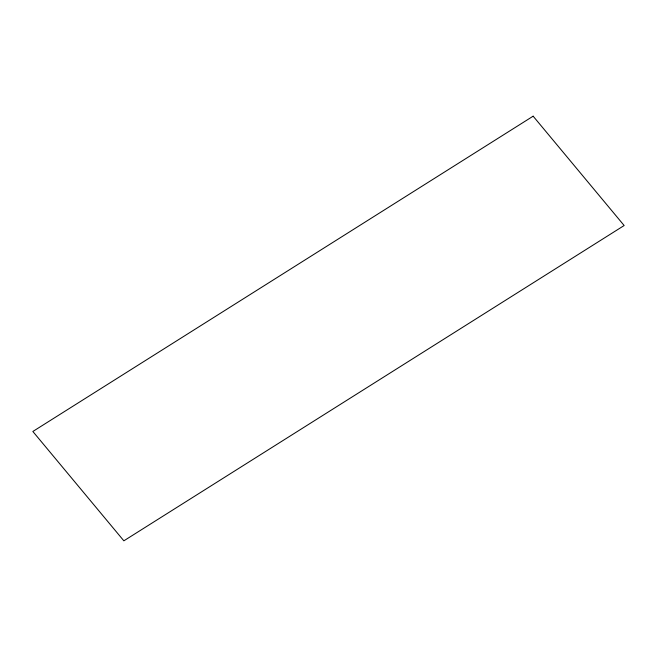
<?xml version="1.0" encoding="UTF-8"?>
<svg xmlns="http://www.w3.org/2000/svg" width="657" height="657" viewBox="0 0 657 657"><rect width="100%" height="100%" fill="white"/><g stroke="black" fill="none" stroke-linecap="round" stroke-linejoin="round"><path stroke-width="0.99" d="M533.147 116.182L32.85 431.477L123.853 540.818L624.15 225.523L533.147 116.182"/></g></svg>
